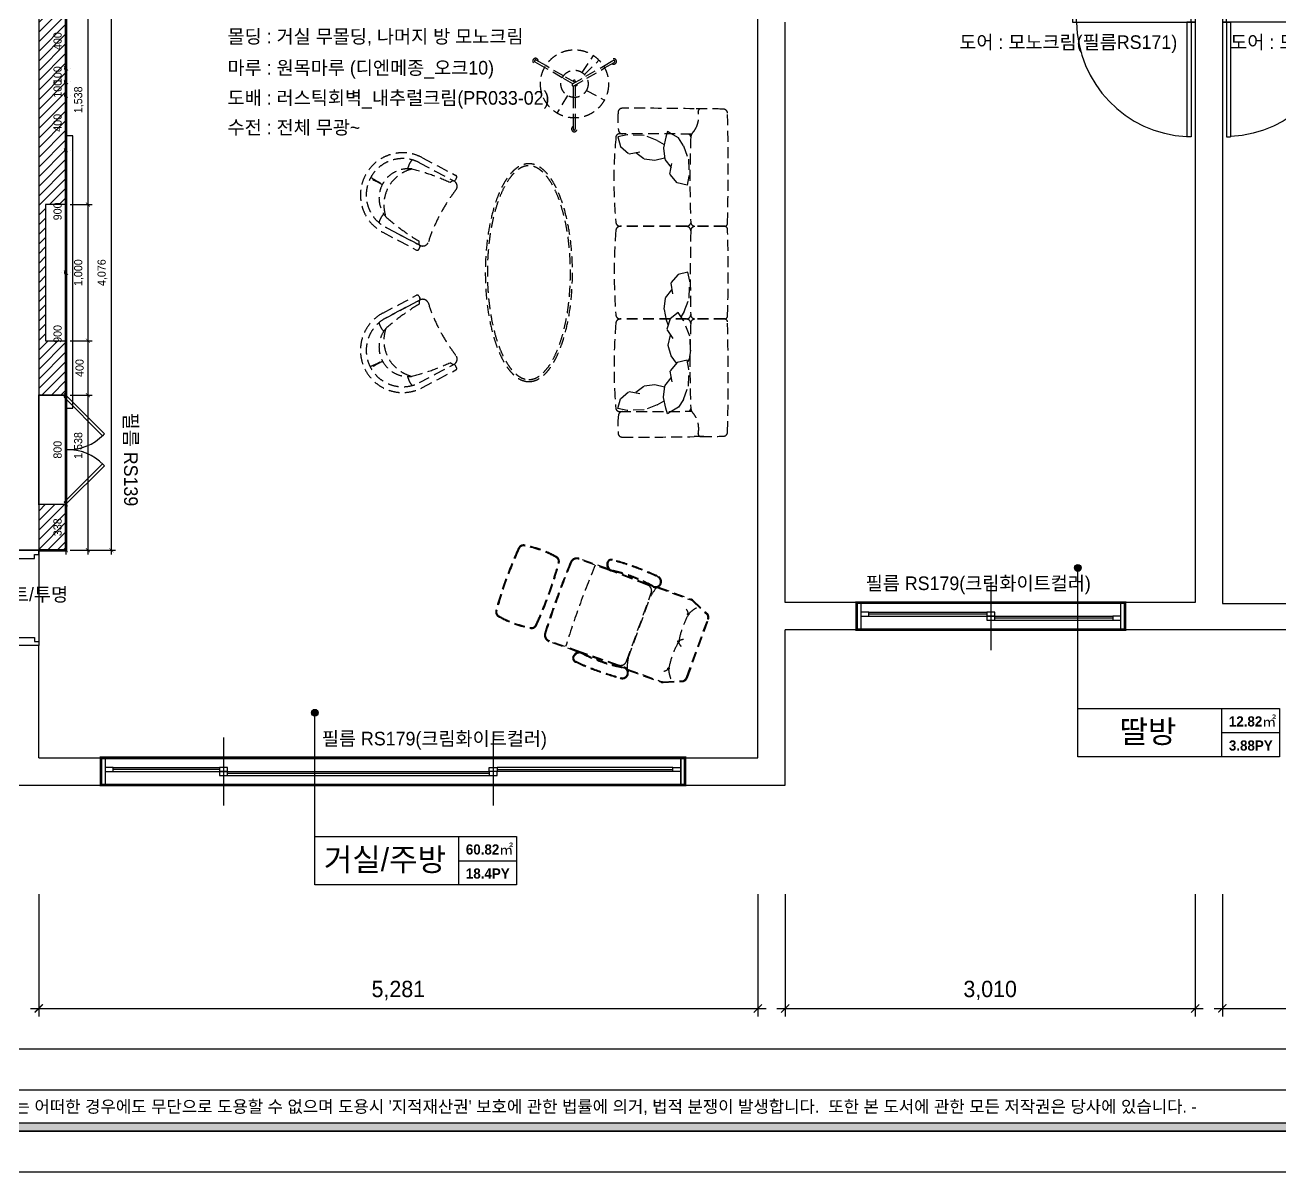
# Model space of a CAD drawing. Header units: millimetres. Extents: x 359270 to 411470, y 57550 to 89768.
# Drawn here: x 367665 to 376879, y 58150 to 66570 of the extents above; entities that cross this region are included whole.
import ezdxf
from ezdxf.enums import TextEntityAlignment as Align

# ---------------------------------------------------------------- set-up
doc = ezdxf.new("R2010")
doc.units = ezdxf.units.MM
doc.header["$LTSCALE"] = 100
doc.header["$PDMODE"] = 3
doc.linetypes.add('DH-HID2', pattern=[1.2, 0.8, -0.4])
doc.layers.get('DEFPOINTS').update_dxf_attribs({"color": 248})
for name, color, linetype in [('0-ELC TEXT', 7, 'Continuous'), ('03-TEXT', 3, 'Continuous'), ('03-WAL NEW', 3, 'Continuous'), ('04_FUR', 6, 'Continuous'), ('07-DIM WAL', 5, 'Continuous'), ('3.기호.계단선', 30, 'Continuous'), ('C-WALL1', 2, 'Continuous'), ('F-WIN', 4, 'Continuous'), ('FORM(YOURNAME)-1', 1, 'Continuous'), ('FORM(YOURNAME)-11', 1, 'Continuous'), ('FU-FURM', 251, 'DH-HID2'), ('도면층4', 4, 'Continuous'), ('도면층5', 5, 'Continuous'), ('설비', 140, 'Continuous')]:
    doc.layers.add(name, color=color, linetype=linetype)
doc.styles.add('HY 울릉도 L', font='')
doc.styles.add('YOURNAME', font='HY울릉도M.TTF')
doc.styles.add('넥슨고딕', font='NEXONLv1GothicBold.ttf')
doc.styles.add('코레일둥고', font='Korail_Round_Gothic_Medium.ttf')
doc.styles.get('HY 울릉도 L').set_extended_font_data('HY울릉도L')
doc.linetypes.add('ZIGZAG', pattern='A,0.0001,-0.2,[131,ltypeshp.shx,S=0.2,R=0,X=-0.2,Y=0],-0.4,[131,ltypeshp.shx,S=0.2,R=180,X=0.2,Y=0],-0.2', length=0.8001)
doc.dimstyles.new('30', dxfattribs={"dimscale": 30, "dimtxt": 2, "dimasz": 1, "dimexe": 1, "dimexo": 1, "dimgap": 1, "dimtad": 1, "dimdec": 0, "dimrnd": 0.05, "dimdsep": 46, "dimlunit": 6, "dimtxsty": 'HY 울릉도 L', "dimblk": 'ARCHTICK', "dimcen": 2.5, "dimdle": 1, "dimclrd": 133, "dimclre": 133, "dimclrt": 30, "dimadec": 0, "dimazin": 0, "dimtfac": 1, "dimtdec": 0, "dimtix": 1, "dimtmove": 2, "dimatfit": 3, "dimldrblk": 'ARCHTICK', "dimfxl": 1, "dimlwd": -1, "dimlwe": -1, "dimarcsym": 0})
doc.dimstyles.new('60', dxfattribs={"dimscale": 60, "dimtxt": 2, "dimasz": 1, "dimexe": 1, "dimexo": 1, "dimgap": 1, "dimtad": 1, "dimdec": 0, "dimrnd": 0.05, "dimdsep": 46, "dimlunit": 6, "dimtxsty": 'HY 울릉도 L', "dimblk": 'ARCHTICK', "dimcen": 2.5, "dimdle": 1, "dimclrd": 133, "dimclre": 133, "dimclrt": 30, "dimadec": 0, "dimazin": 0, "dimtfac": 1, "dimtdec": 0, "dimtix": 1, "dimtmove": 2, "dimatfit": 3, "dimldrblk": 'ARCHTICK', "dimfxl": 1, "dimlwd": -1, "dimlwe": -1, "dimarcsym": 0})

# ---------------------------------------------------------------- blocks, each defined once
blk = doc.blocks.new('FORM-ELEVATION')
at = {"layer": 'FORM(YOURNAME)-11'}
h = blk.add_hatch(color=256, dxfattribs=at)
h.dxf.hatch_style = 1
h.paths.add_polyline_path([(-10309, 35708), (71691, 35708), (71691, 35508), (-10309, 35508)])
h.paths.add_polyline_path([(-10309, -21492), (71691, -21492), (71691, -21692), (-10309, -21692)])
at = {"layer": 'DEFPOINTS', "color": 158}
blk.add_line((62481, -20692), (-10309, -20692), dxfattribs=at)
for points in [[(-10309, -21692), (71691, -21692), (71691, 35708), (-10309, 35708)], [(-8309, 33708), (61071, 33708), (61071, -19692), (-8309, -19692)]]:
    blk.add_lwpolyline(points, close=True, dxfattribs=at)
at = {"layer": 'FORM(YOURNAME)-11', "color": 250}
blk.add_lwpolyline([(-11309, -22692), (72691, -22692), (72691, 36708), (-11309, 36708)], close=True, dxfattribs=at)
at = {"layer": 'FORM(YOURNAME)-11'}
blk.add_lwpolyline([(-10309, -21492), (71691, -21492), (71691, -21692), (-10309, -21692)], close=True, dxfattribs=at)
at = {"layer": 'FORM(YOURNAME)-11', "color": 1, "style": 'YOURNAME'}
blk.add_text("- 본 도서는 어떠한 경우에도 무단으로 도용할 수 없으며 도용시 '지적재산권' 보호에 관한 법률에 의거, 법적 분쟁이 발생합니다.  또한 본 도서에 관한 모든 저작권은 당사에 있습니다. -", height=300, dxfattribs=at).set_placement((28146, -21092), align=Align.MIDDLE_CENTER)
at = {"layer": 'FORM(YOURNAME)-11', "color": 3, "style": 'YOURNAME'}
for tag, height, p in [('1', 450, (71041, -1219)), ('2', 450, (71041, -1863)), ('3', 450, (71041, -3150)), ('4', 450, (71041, -5081)), ('5', 515, (71041, -7398)), ('6', 515, (71041, -9650)), ('7', 515, (71041, -11903)), ('8', 515, (71041, -14155)), ('9', 515, (71041, -16408)), ('10', 515, (66791, -18596)), ('11', 515, (71041, -18660)), ('12', 515, (66791, -20848)), ('13', 515, (71041, -20848))]:
    blk.add_attdef(tag, text='', height=height, dxfattribs=at).set_placement(p, align=Align.MIDDLE_RIGHT)
blk = doc.blocks.new('door')
at = {"layer": '도면층4'}
for p, q in [((30, 1040), (60, 1040)), ((30, 200), (30, 1040)), ((60, 200), (60, 1040)), ((900, 200), (0, 200)), ((30, 200), (60, 200)), ((0, 0), (900, 0))]:
    blk.add_line(p, q, dxfattribs=at)
for points in [[(0, 200), (30, 200), (30, 170), (60, 170), (60, 30), (30, 30), (30, 0), (0, 0), (0, 200)], [(900, 200), (870, 200), (870, 170), (840, 170), (840, 30), (870, 30), (870, 0), (900, 0), (900, 200)]]:
    blk.add_lwpolyline(points, dxfattribs=at)
at = {"layer": '도면층5'}
blk.add_arc((17.6, 188), 852.5, 0.80402, 86.9832, dxfattribs=at)
blk = doc.blocks.new('FLLROP')
at = {"layer": 'C-WALL1'}
for p, q in [((367765, 66790), (367765, 62714)), ((373046, 61190), (373046, 66790)), ((373246, 62330), (373246, 66590)), ((376256, 66590), (376256, 62330)), ((376456, 66590), (376456, 62322)), ((367565, 62714), (367765, 62714)), ((373771, 62330), (373246, 62330)), ((376256, 62330), (375741, 62330)), ((376456, 62322), (379411, 62322)), ((373771, 62130), (373246, 62130)), ((373246, 60990), (373246, 62130)), ((379611, 62130), (375741, 62130)), ((367765, 61190), (367765, 62014)), ((367765, 61190), (368222, 61190)), ((372511, 61190), (373046, 61190)), ((363130, 60990), (368222, 60990)), ((372511, 60990), (373246, 60990))]:
    blk.add_line(p, q, dxfattribs=at)
at = {"layer": 'F-WIN'}
for p, q in [((374756, 62480), (374756, 61980)), ((375741, 62330), (373771, 62330)), ((375741, 62330), (373771, 62330)), ((373771, 62330), (373771, 62130)), ((373801, 62330), (373801, 62130)), ((375711, 62130), (375711, 62330)), ((375741, 62330), (375741, 62130)), ((375741, 62130), (375741, 62330)), ((375741, 62130), (375741, 62330)), ((375741, 62130), (375741, 62330)), ((375741, 62330), (375741, 62130)), ((375741, 62130), (375741, 62330)), ((373861, 62260), (374726, 62260)), ((374726, 62245), (373861, 62245)), ((373861, 62230), (374726, 62230)), ((374786, 62230), (375651, 62230)), ((375651, 62215), (374786, 62215)), ((374786, 62200), (375651, 62200)), ((375741, 62130), (373771, 62130)), ((373771, 62130), (375741, 62130)), ((369122, 61340), (369122, 60840)), ((371102, 61340), (371102, 60840)), ((368222, 61190), (368222, 60990)), ((368222, 61190), (372511, 61190)), ((368222, 61190), (368222, 60990)), ((372511, 61190), (368222, 61190)), ((368222, 61190), (368222, 60990)), ((368252, 61190), (368252, 60990)), ((372481, 60990), (372481, 61190)), ((372481, 61190), (372481, 60990)), ((372511, 60990), (372511, 61190)), ((372511, 61190), (372511, 60990)), ((372511, 60990), (372511, 61190)), ((372511, 61190), (372511, 60990)), ((368312, 61120), (369092, 61120)), ((369092, 61105), (368312, 61105)), ((368312, 61090), (369092, 61090)), ((369152, 61090), (371072, 61090)), ((372421, 61120), (371132, 61120)), ((371132, 61105), (372421, 61105)), ((372421, 61090), (371132, 61090)), ((371072, 61075), (369152, 61075)), ((369152, 61060), (371072, 61060)), ((368222, 60990), (372511, 60990)), ((368222, 60990), (372511, 60990))]:
    blk.add_line(p, q, dxfattribs=at)
for points in [[(373861, 62230), (373861, 62260), (373801, 62260), (373801, 62230)], [(374786, 62230), (374786, 62260), (374726, 62260), (374726, 62230)], [(374786, 62200), (374786, 62230), (374726, 62230), (374726, 62200)], [(375711, 62200), (375711, 62230), (375651, 62230), (375651, 62200)], [(368312, 61090), (368312, 61120), (368252, 61120), (368252, 61090)], [(369152, 61090), (369152, 61120), (369092, 61120), (369092, 61090)], [(369152, 61060), (369152, 61090), (369092, 61090), (369092, 61060)], [(371072, 61090), (371072, 61120), (371132, 61120), (371132, 61090)], [(371132, 61060), (371132, 61090), (371072, 61090), (371072, 61060)], [(372421, 61090), (372421, 61120), (372481, 61120), (372481, 61090)]]:
    blk.add_lwpolyline(points, close=True, dxfattribs=at)
at = {"layer": '도면층4'}
blk.add_line((367765, 62714), (367765, 62014), dxfattribs=at)
for points in [[(367565, 62714), (367565, 62684), (367595, 62684), (367595, 62654), (367735, 62654), (367735, 62684), (367765, 62684), (367765, 62714), (367565, 62714)], [(367565, 62014), (367565, 62044), (367595, 62044), (367595, 62074), (367735, 62074), (367735, 62044), (367765, 62044), (367765, 62014), (367565, 62014)]]:
    blk.add_lwpolyline(points, dxfattribs=at)
at = {"layer": 'C-WALL1', "rotation": 180}
blk.add_blockref('door', (376256, 66790), dxfattribs=at)
at = {"layer": 'C-WALL1', "xscale": -1, "rotation": 180}
blk.add_blockref('door', (376456, 66790), dxfattribs=at)
blk = doc.blocks.new('_ArchTick')
at = {"color": 0, "linetype": 'ByBlock', "const_width": 0.15}
blk.add_lwpolyline([(-0.5, -0.5), (0.5, 0.5)], dxfattribs=at)
blk = doc.blocks.new('*D162')
at = {"layer": '07-DIM WAL', "color": 133}
for p, q in [((367765, 60190), (367765, 59290)), ((373046, 60190), (373046, 59290)), ((367705, 59350), (373106, 59350))]:
    blk.add_line(p, q, dxfattribs=at)
at = {"layer": 'DEFPOINTS', "color": 0}
for p in [(367765, 60250), (373046, 60250), (373046, 59350)]:
    blk.add_point(p, dxfattribs=at)
at = {"layer": '07-DIM WAL', "color": 133, "xscale": 60, "yscale": 60, "zscale": 60, "rotation": 180}
blk.add_blockref('_ArchTick', (367765, 59350), dxfattribs=at)
at = {"layer": '07-DIM WAL', "color": 133, "xscale": 60, "yscale": 60, "zscale": 60}
blk.add_blockref('_ArchTick', (373046, 59350), dxfattribs=at)
at = {"layer": '07-DIM WAL', "color": 30, "insert": (370405.5, 59481.9), "char_height": 120, "attachment_point": 5, "style": 'HY 울릉도 L'}
blk.add_mtext('5,281', dxfattribs=at)
blk = doc.blocks.new('*D163')
at = {"layer": '07-DIM WAL', "color": 133}
for p, q in [((373246, 60190), (373246, 59290)), ((376256, 60190), (376256, 59290)), ((373186, 59350), (376316, 59350))]:
    blk.add_line(p, q, dxfattribs=at)
at = {"layer": 'DEFPOINTS', "color": 0}
for p in [(373246, 60250), (376256, 60250), (376256, 59350)]:
    blk.add_point(p, dxfattribs=at)
at = {"layer": '07-DIM WAL', "color": 133, "xscale": 60, "yscale": 60, "zscale": 60, "rotation": 180}
blk.add_blockref('_ArchTick', (373246, 59350), dxfattribs=at)
at = {"layer": '07-DIM WAL', "color": 133, "xscale": 60, "yscale": 60, "zscale": 60}
blk.add_blockref('_ArchTick', (376256, 59350), dxfattribs=at)
at = {"layer": '07-DIM WAL', "color": 30, "insert": (374751, 59482), "char_height": 120, "attachment_point": 5, "style": 'HY 울릉도 L'}
blk.add_mtext('3,010', dxfattribs=at)
blk = doc.blocks.new('*D164')
at = {"layer": '07-DIM WAL', "color": 133}
for p, q in [((376456, 60190), (376456, 59290)), ((379411, 60190), (379411, 59290)), ((376396, 59350), (379471, 59350))]:
    blk.add_line(p, q, dxfattribs=at)
at = {"layer": 'DEFPOINTS', "color": 0}
for p in [(376456, 60250), (379411, 60250), (379411, 59350)]:
    blk.add_point(p, dxfattribs=at)
at = {"layer": '07-DIM WAL', "color": 133, "xscale": 60, "yscale": 60, "zscale": 60, "rotation": 180}
blk.add_blockref('_ArchTick', (376456, 59350), dxfattribs=at)
at = {"layer": '07-DIM WAL', "color": 133, "xscale": 60, "yscale": 60, "zscale": 60}
blk.add_blockref('_ArchTick', (379411, 59350), dxfattribs=at)
at = {"layer": '07-DIM WAL', "color": 30, "insert": (377933.5, 59482), "char_height": 120, "attachment_point": 5, "style": 'HY 울릉도 L'}
blk.add_mtext('2,955', dxfattribs=at)
blk = doc.blocks.new('F-312')
at = {"layer": 'FU-FURM'}
for p, q in [((-341.7, -25), (-341.7, -245.2)), ((-338.7, -25), (-338.7, -244.8)), ((338.8, -25), (338.8, -245.3)), ((341.8, -25), (341.8, -245.7)), ((1203.9, -178.6), (1203.7, -249.5)), ((-988.7, -364.4), (-1024.7, -425.2)), ((-930.8, -329.5), (-988.7, -364.4)), ((-930.8, -329.5), (-834.2, -292.5)), ((-834.2, -292.5), (-709.5, -288.9)), ((-709.5, -288.9), (-641.8, -302.5)), ((-641.8, -302.5), (-659.8, -374.7)), ((-341.7, -304.5), (-341.7, -795.1)), ((-338.7, -305.2), (-338.7, -795.1)), ((63, -282.4), (-4.8, -296)), ((-4.8, -296), (13.2, -368.2)), ((13.2, -368.2), (76.4, -422.4)), ((187.6, -286.1), (63, -282.4)), ((284.2, -323.1), (187.6, -286.1)), ((284.2, -323.1), (322.9, -346.4)), ((350, -327.6), (293.3, -366.9)), ((293.3, -366.9), (338.5, -426)), ((338.8, -305.2), (338.8, -795.1)), ((341.8, -305.4), (341.8, -795.1)), ((465.9, -281.3), (350, -327.6)), ((569.2, -276.9), (465.9, -281.3)), ((569.2, -276.9), (636.2, -285.9)), ((636.2, -285.9), (655.4, -299.8)), ((709.5, -288.9), (641.8, -302.5)), ((641.8, -302.5), (659.8, -374.7)), ((834.2, -292.5), (709.5, -288.9)), ((930.8, -329.5), (834.2, -292.5)), ((930.8, -329.5), (988.7, -364.4)), ((988.7, -364.4), (1024.7, -425.2)), ((-1024.7, -425.2), (-1036.2, -444.7)), ((-1036.2, -444.7), (-994.5, -458.6)), ((-994.5, -458.6), (-913.7, -475.9)), ((-831.7, -465.9), (-772.7, -419.8)), ((-723, -428.8), (-822.4, -410.8)), ((-659.8, -374.7), (-723, -428.8)), ((76.4, -422.4), (175.8, -404.3)), ((185.1, -459.4), (126.1, -413.3)), ((267.1, -469.4), (185.1, -459.4)), ((347.9, -452.1), (267.1, -469.4)), ((338.5, -426), (418, -450.6)), ((384, -440.1), (347.9, -452.1)), ((418, -450.6), (502, -394.5)), ((532.5, -441.3), (460, -422.6)), ((611.7, -417.9), (532.5, -441.3)), ((665.5, -379.5), (611.7, -417.9)), ((659.8, -374.7), (723, -428.8)), ((723, -428.8), (822.4, -410.8)), ((831.7, -465.9), (772.7, -419.8)), ((994.5, -458.6), (913.7, -475.9)), ((1036.2, -444.7), (994.5, -458.6)), ((1024.7, -425.2), (1036.2, -444.7)), ((-971, -520.7), (-1008, -617.3)), ((-971, -520.7), (-940.6, -470.1)), ((-913.7, -475.9), (-831.7, -465.9)), ((-839.9, -466.9), (-824.7, -537.8)), ((-824.7, -537.8), (-834.7, -619.8)), ((839.9, -466.9), (824.7, -537.8)), ((824.7, -537.8), (834.7, -619.8)), ((913.7, -475.9), (831.7, -465.9)), ((971, -520.7), (940.6, -470.1)), ((971, -520.7), (1008, -617.3)), ((-1008, -617.3), (-1011.7, -742)), ((-871.7, -728.5), (-889.8, -629.1)), ((-834.7, -619.8), (-880.8, -678.8)), ((834.7, -619.8), (880.8, -678.8)), ((871.7, -728.5), (889.8, -629.1)), ((1008, -617.3), (1011.7, -742)), ((-925.9, -791.7), (-871.7, -728.5)), ((925.9, -791.7), (871.7, -728.5)), ((-1011.7, -742), (-998.1, -809.7)), ((-998.1, -809.7), (-925.9, -791.7)), ((998.1, -809.7), (925.9, -791.7)), ((1011.7, -742), (998.1, -809.7)), ((-1516.6, -915.3), (-1557.4, -844.6)), ((-1502.7, -907.4), (-1543.6, -836.6)), ((-1441.5, -1045.3), (-1516.6, -915.3)), ((-1427.6, -1037.6), (-1502.7, -907.4)), ((-1338, -1041.2), (-1267.3, -908.9)), ((-1468.6, -1071.9), (-1593.2, -988.4)), ((-1455.1, -1056.2), (-1560.1, -949)), ((-1385.3, -1142.8), (-1441.5, -1045.3)), ((-1371.5, -1134.8), (-1427.6, -1037.6)), ((-1395.6, -1125), (-1444.6, -1210)), ((-1386.3, -1141), (-1430.9, -1218.2)), ((-1406.6, -1138.6), (-1403.4, -1138.6)), ((-1405.1, -1122.6), (-1397, -1122.6)), ((-1374.2, -1119.9), (-1377.1, -1125)), ((-1375.7, -1122.6), (-1286.5, -1122.6)), ((-1370.4, -1138.6), (-1286.8, -1138.6)), ((-1300.2, -1179.5), (-1171.9, -1257.3)), ((-1286.8, -1138.6), (-1136.5, -1138.6)), ((-1286.5, -1122.6), (-1136.4, -1122.6)), ((-1136.5, -1138.6), (-1054.8, -1138.6)), ((-1136.4, -1122.6), (-1054.8, -1122.6)), ((-1444.6, -1210), (-1519.8, -1340.1)), ((-1430.9, -1218.2), (-1506, -1348.2)), ((-1519.8, -1340.1), (-1560.6, -1410.9)), ((-1506, -1348.2), (-1546.8, -1418.9)), ((-783.6, -2131.4), (-713.9, -1999.5)), ((-746, -2151.3), (-676.3, -2019.4)), ((-697.5, -1994.5), (-681.4, -2003)), ((-676.3, -2019.4), (-661.1, -2042.6)), ((676.3, -2019.4), (661.1, -2042.6)), ((746, -2151.3), (676.3, -2019.4)), ((697.5, -1994.5), (681.4, -2003)), ((783.6, -2131.4), (713.9, -1999.5)), ((-844.1, -2245.8), (-783.6, -2131.4)), ((-806.5, -2265.6), (-746, -2151.3)), ((806.5, -2265.6), (746, -2151.3)), ((844.1, -2245.8), (783.6, -2131.4)), ((-200.8, -2263.8), (-273.4, -2401.1)), ((-273.4, -2401.1), (-203.7, -2269.2)), ((-235.8, -2421), (-166.1, -2289.1)), ((-203.7, -2269.2), (-231.4, -2269.7)), ((-171.2, -2272.7), (-187.3, -2264.1)), ((235.8, -2421), (166.1, -2289.1)), ((171.2, -2272.7), (187.3, -2264.1)), ((200.8, -2263.8), (273.4, -2401.1)), ((203.7, -2269.2), (231.4, -2269.7)), ((273.4, -2401.1), (203.7, -2269.2)), ((-333.8, -2515.5), (-273.4, -2401.1)), ((-273.4, -2401.1), (-333.8, -2515.5)), ((-296.2, -2535.3), (-235.8, -2421)), ((296.2, -2535.3), (235.8, -2421)), ((333.8, -2515.5), (273.4, -2401.1)), ((273.4, -2401.1), (333.8, -2515.5))]:
    blk.add_line(p, q, dxfattribs=at)
for radius in [250, 100]:
    blk.add_circle((-1386.3, -1128.7), radius, dxfattribs=at)
for centre, radius, start, end in [((-770.8, -16735.4), 16735.4, 88.59939, 91.36845), ((0, -10162.7), 10162.7, 88.20263, 91.79737), ((771.1, -16755.8), 16755.8, 88.63237, 91.39975), ((2193.8, -188.8), 3397.5, 177.40062, 181.02282), ((-1170.2, -34.8), 30, 91.38474, 180), ((-361.7, -25), 20, 0, 90), ((-318.7, -25), 20, 90, 180), ((318.8, -25), 20, 0, 90), ((361.8, -25), 20, 90, 180), ((1170.3, -34.8), 30, 0, 88.61526), ((-2435.7, -198.6), 3639.7, 359.97379, 2.58012), ((21220.1, -660.7), 22427, 178.94948, 180.29926), ((-1183.4, -200.3), 20, 180.02116, 275.07823), ((-1145.7, -398.3), 181.7, 57.58776, 101.41564), ((-1076.8, -297.7), 60, 43.42327, 61.65673), ((-989.6, -215.2), 60, 223.42327, 267.73318), ((20793.9, -674.3), 21813.9, 178.93528, 180.32022), ((-996.7, -295), 20, 90, 180), ((-680.4, 7859.6), 8140.7, 267.79455, 272.18103), ((-371.7, -245.2), 30, 272.18103, 0), ((-371.7, -304.5), 30, 0, 78.94607), ((-308.7, -244.8), 30, 180, 268.71191), ((-308.7, -305.2), 30, 88.98782, 180), ((10.3, 13945.4), 14223.9, 268.71191, 271.20474), ((308.8, -305.2), 30, 0, 91.01218), ((308.8, -245.3), 30, 271.20474, 0), ((371.8, -245.7), 30, 180, 267.92689), ((371.8, -305.4), 30, 87.75208, 180), ((675, 8132.8), 8413.9, 267.92689, 272.16235), ((990.1, -215.2), 60, 272.26682, 316.57673), ((997.3, -295), 20, 0, 90), ((-20793.4, -674.3), 21813.9, 359.67978, 1.06472), ((1077.3, -297.7), 60, 118.34327, 136.57673), ((1146.2, -398.3), 181.7, 78.58436, 122.41224), ((1183.9, -200.3), 20, 264.92177, 359.97884), ((-21219.6, -660.7), 22427, 359.70074, 1.05052), ((-1550.6, -840.5), 20, 323.54192, 276.45396), ((-1176.7, -778.4), 30, 178.93272, 265.34866), ((-1121.9, -197.1), 613.8, 264.64822, 277.04177), ((-1049.8, -776.5), 30, 276.11973, 1.06246), ((-989.7, -796.1), 30, 180.29758, 265.15525), ((-679.2, 2392.5), 3232.3, 264.42327, 275.51124), ((-371.7, -795.1), 30, 275.78885, 0), ((-308.7, -795.1), 30, 180, 265.61685), ((0, 3106.2), 3943.5, 265.47608, 274.52392), ((308.8, -795.1), 30, 274.38315, 0), ((371.8, -795.1), 30, 180, 264.96507), ((686.9, 2965.2), 3803.4, 265.20701, 274.61196), ((990.2, -796.1), 30, 274.84475, 359.70242), ((1050.3, -776.5), 30, 178.93754, 263.88027), ((1122.4, -197.1), 613.8, 262.95823, 275.35178), ((1177.2, -778.4), 30, 274.65134, 1.06728), ((-1550.5, -840.6), 7.99, 30, 210), ((-1405, -1130.6), 8.07, 90.47147, 258.56843), ((-1381.1, -1115.9), 7.99, 330, 128.01788), ((-1378.4, -1138.8), 7.99, 210, 30), ((-1054.6, -1130.6), 20, 203.54192, 156.45396), ((-1054.8, -1130.6), 7.99, 270, 90), ((-1553.8, -1415.1), 20, 83.54192, 36.45396), ((-1553.7, -1414.9), 7.99, 150, 330), ((-703.2, -2005.2), 12.2, 62.1409, 152.1409), ((-687.1, -2013.7), 12.2, 332.1409, 62.1409), ((-634.1, -2034.8), 44.5, 62.1409, 152.1409), ((158.5, -1011.9), 1250.1, 231.87696, 252.40484), ((-158.5, -1011.9), 1250.1, 287.59516, 308.12304), ((634.1, -2034.8), 44.5, 27.8591, 117.8591), ((687.1, -2013.7), 12.2, 117.8591, 207.8591), ((703.2, -2005.2), 12.2, 27.8591, 117.8591), ((857.6, -2743.9), 1672.8, 155.2121, 165.36025), ((-857.6, -2743.9), 1672.8, 14.63975, 24.7879), ((-240.2, -2242.9), 44.5, 332.1409, 62.1409), ((240.2, -2242.9), 44.5, 117.8591, 207.8591), ((-570.2, -2390.6), 309.8, 152.1409, 332.1409), ((-570.2, -2390.6), 267.3, 152.1409, 332.1409), ((-1666.3, -1409.9), 1672.8, 318.71871, 329.0697), ((-192.9, -2274.9), 12.2, 62.1409, 152.1409), ((-176.8, -2283.4), 12.2, 332.1409, 62.1409), ((176.8, -2283.4), 12.2, 117.8591, 207.8591), ((192.9, -2274.9), 12.2, 27.8591, 117.8591), ((1666.3, -1409.9), 1672.8, 210.9303, 221.28129), ((570.2, -2390.6), 309.8, 207.8591, 27.8591), ((570.2, -2390.6), 267.3, 207.8591, 27.8591), ((-734.3, -2214.9), 141.6, 228.46031, 258.43055), ((-547.9, -2349.4), 214.8, 172.43828, 310.19599), ((-498.2, -2258.5), 270, 193.40031, 289.23396), ((547.9, -2349.4), 214.8, 229.80401, 7.56172), ((498.2, -2258.5), 270, 250.76604, 346.59969), ((734.3, -2214.9), 141.6, 281.56945, 311.53969), ((-1065, -2360.3), 449.6, 324.1217, 336.7973), ((-266.5, -2782.4), 449.6, 147.48629, 160.16011), ((-332.6, -2427.3), 141.6, 226.16391, 255.8215), ((332.6, -2427.3), 141.6, 284.1785, 313.83609), ((266.5, -2782.4), 449.6, 19.83989, 32.51371), ((1065, -2360.3), 449.6, 203.2027, 215.8783)]:
    blk.add_arc(centre, radius, start, end, dxfattribs=at)
at = {"layer": 'FU-FURM', "extrusion": (0, 0, -1)}
blk.add_ellipse((0, -1463.6), major_axis=(800, 0), ratio=0.4, dxfattribs=at)
at = {"layer": 'FU-FURM'}
blk.add_open_spline([(785, -1463.6), (785, -1472.7), (783.9, -1481.7), (779.5, -1499.9), (776.3, -1509), (767.4, -1527.3), (761.8, -1536.5), (748.2, -1554.7), (740.3, -1563.8), (722.1, -1581.9), (711.8, -1590.8), (689.1, -1608.2), (676.6, -1616.8), (649.5, -1633.5), (634.9, -1641.6), (603.7, -1657.3), (587.1, -1664.8), (552.2, -1679.3), (533.8, -1686.2), (487.3, -1702.1), (458.4, -1710.7), (397.8, -1726.2), (366.1, -1733.2), (300.7, -1745.3), (266.9, -1750.5), (197.8, -1759), (162.5, -1762.2), (91.2, -1766.9), (55.1, -1768.2), (-17.1, -1768.9), (-53.3, -1768.2), (-125.2, -1765), (-160.8, -1762.4), (-230.8, -1755.3), (-265.2, -1750.7), (-332.1, -1739.9), (-364.5, -1733.5), (-427, -1719.1), (-457, -1711.1), (-513.8, -1693.5), (-540.6, -1683.9), (-590.7, -1663.5), (-614, -1652.6), (-656.3, -1629.8), (-675.5, -1617.8), (-705.3, -1596.1), (-716.9, -1586.5), (-737.5, -1566.9), (-746.4, -1557), (-761.4, -1537.2), (-767.5, -1527.2), (-776.1, -1509.2), (-779, -1501.2), (-783.2, -1485.3), (-784.4, -1477.4), (-785.3, -1461.5), (-784.8, -1453.6), (-782.3, -1437.7), (-780.2, -1429.8), (-774.3, -1413.8), (-770.4, -1405.8), (-761, -1389.7), (-755.3, -1381.7), (-742.3, -1365.7), (-734.9, -1357.8), (-718.2, -1342.1), (-709.1, -1334.3), (-689, -1319), (-678.1, -1311.5), (-649.4, -1293.5), (-630.8, -1283.3), (-590.4, -1263.7), (-568.7, -1254.4), (-522.4, -1236.8), (-497.9, -1228.6), (-446.5, -1213.3), (-419.6, -1206.3), (-363.8, -1193.7), (-334.9, -1188), (-275.6, -1178.1), (-245.2, -1173.9), (-183.3, -1166.9), (-151.8, -1164.2), (-88.2, -1160.3), (-56.1, -1159.2), (8.2, -1158.4), (40.4, -1158.8), (104.5, -1161.1), (136.3, -1163.1), (199.2, -1168.5), (230.2, -1172), (290.9, -1180.4), (320.6, -1185.4), (378.2, -1196.7), (406.1, -1203), (459.8, -1217), (485.6, -1224.7), (534.5, -1241.1), (557.7, -1249.9), (601, -1268.6), (621.3, -1278.4), (658.4, -1298.8), (675.4, -1309.5), (705.8, -1331.3), (719.2, -1342.6), (739.8, -1362.9), (747.7, -1371.9), (761.3, -1390), (766.9, -1399.1), (775.8, -1417.3), (779.2, -1426.3), (783.7, -1444.3), (784.9, -1453.3), (785, -1462.7), (785, -1463.2), (785, -1463.6)], degree=3, knots=[0, 0, 0, 0, 0.096006, 0.096006, 0.192013, 0.192013, 0.288019, 0.288019, 0.384026, 0.384026, 0.480032, 0.480032, 0.576039, 0.576039, 0.672045, 0.672045, 0.768052, 0.768052, 0.864058, 0.864058, 1.000623, 1.000623, 1.137188, 1.137188, 1.273752, 1.273752, 1.410317, 1.410317, 1.546881, 1.546881, 1.683446, 1.683446, 1.820011, 1.820011, 1.956575, 1.956575, 2.09314, 2.09314, 2.229705, 2.229705, 2.366269, 2.366269, 2.502834, 2.502834, 2.639398, 2.639398, 2.743847, 2.743847, 2.848296, 2.848296, 2.952744, 2.952744, 3.036859, 3.036859, 3.120973, 3.120973, 3.205087, 3.205087, 3.289202, 3.289202, 3.373316, 3.373316, 3.45743, 3.45743, 3.541545, 3.541545, 3.625659, 3.625659, 3.709774, 3.709774, 3.831324, 3.831324, 3.952874, 3.952874, 4.074424, 4.074424, 4.195974, 4.195974, 4.317525, 4.317525, 4.439075, 4.439075, 4.560625, 4.560625, 4.682175, 4.682175, 4.803725, 4.803725, 4.925276, 4.925276, 5.046826, 5.046826, 5.168376, 5.168376, 5.289926, 5.289926, 5.411476, 5.411476, 5.533027, 5.533027, 5.654577, 5.654577, 5.776127, 5.776127, 5.897677, 5.897677, 5.992828, 5.992828, 6.087979, 6.087979, 6.18313, 6.18313, 6.278281, 6.278281, 6.283185, 6.283185, 6.283185, 6.283185], dxfattribs=at)
blk = doc.blocks.new('F-120')
at = {"layer": 'FU-FURM'}
for p, q in [((674.8, 324.3), (448.2, 324.3)), ((690.5, 318.3), (448.2, 318.3)), ((988, 312.1), (690.5, 318.3)), ((988.1, 318.1), (739.8, 323.2)), ((1057.7, 318.3), (1322.7, 318.3)), ((1067.9, 324.3), (1323.5, 324.3)), ((1068, 338.6), (1069.7, 342.3)), ((1338.3, 315.1), (1471.8, 258.6)), ((1339.1, 321.1), (1475.3, 263.5)), ((1033, -267.1), (1033, 267.1)), ((1036.4, -240.7), (1036.4, 240.7)), ((1488, -227), (1488, 227)), ((1494, -227), (1494, 227)), ((1338.3, -315.1), (1471.8, -258.6)), ((1339.1, -321.1), (1475.3, -263.5)), ((402.2, -295.2), (402.2, -296.4)), ((690.5, -318.3), (448.2, -318.3)), ((674.8, -324.3), (448.2, -324.3)), ((988, -312.1), (690.5, -318.3)), ((988.1, -318.1), (739.8, -323.2)), ((1057.7, -318.3), (1322.7, -318.3)), ((1065.3, -324.3), (1323.5, -324.3)), ((1068, -338.6), (1069.7, -342.3)), ((1073.4, -336.1), (1073.2, -335.6))]:
    blk.add_line(p, q, dxfattribs=at)
for centre in [(1341.4, 212.8), (1341.4, 0), (1341.4, -211.6)]:
    blk.add_circle(centre, 5, dxfattribs=at)
for centre, radius, start, end in [((682.2, 370), 30, 90, 180), ((460, 323.4), 198.2, 8.44893, 14.13607), ((460, 323.4), 204.2, 9.83241, 14.13607), ((682.2, 370), 24, 90, 180), ((857.4, -1603.5), 2011.1, 85.00216, 94.99784), ((857.4, -1603.5), 2005.1, 85.00216, 94.99784), ((1032.6, 355), 45, 335.14687, 90), ((1032.6, 355), 39, 335.14687, 90), ((44, 240), 40, 90, 180), ((163.1, -424.1), 714.1, 80.40007, 99.59993), ((163.1, -424.3), 708.3, 80.38818, 99.61182), ((282.2, 240), 40, 0, 90), ((448.2, 274.3), 50, 90, 177.57593), ((7068.9, 0.1), 6670.4, 177.62279, 182.3735), ((448.2, 274.3), 44, 90, 177.57593), ((7238.9, 0.1), 6670.4, 177.26633, 182.73581), ((695.6, 358.4), 40, 188.44893, 277.58252), ((700.6, 365.1), 40, 189.83241, 277.29123), ((846.4, -774.1), 1102.5, 80.39996, 97.58252), ((846.4, -774.1), 1108.5, 80.62871, 97.29123), ((988, 267.1), 45, 0, 90), ((1033.4, 359.1), 40, 260.62871, 335.14687), ((1036.9, 352.4), 40, 260.39996, 335.14687), ((1503.2, 164), 473.1, 161.13454, 170.6787), ((1322.7, 278.3), 40, 67.06555, 90), ((1323.5, 284.3), 40, 67.06555, 90), ((2879, 0), 2885, 175.22811, 184.77189), ((2879, 0), 2879, 175.22811, 184.77189), ((44, 240), 34, 90, 180), ((282.2, 240), 34, 0, 90), ((-2552.8, 0), 2879, 355.22811, 4.77189), ((-2552.8, 0), 2885, 355.22811, 4.77189), ((6926.8, 0), 6534.4, 177.57593, 182.42407), ((1286.6, 191.1), 58.9, 26.4695, 61.78965), ((1942.6, 109.8), 607.9, 170.7046, 189.99337), ((1552.4, 123.6), 228.5, 138.22337, 156.10643), ((1449, 227), 39, 0, 54.20295), ((1449, 227), 45, 0, 54.20295), ((1392.4, -29.5), 58.9, 109.74442, 145.06457), ((1942.6, -109.8), 607.9, 170.00663, 189.17338), ((1392.4, 29.5), 58.9, 214.93543, 250.25558), ((44, -240), 40, 180, 270), ((44, -240), 34, 180, 270), ((163.1, 424.3), 708.3, 260.38818, 279.61182), ((282.2, -240), 40, 270, 0), ((282.2, -240), 34, 270, 0), ((448.2, -274.3), 50, 182.42407, 270), ((448.2, -274.3), 44, 182.42407, 270), ((988, -267.1), 45, 270, 0), ((1503.2, -164), 473.1, 189.3213, 198.86546), ((1286.6, -189.9), 58.9, 298.21035, 333.5305), ((1552.4, -123.6), 228.5, 203.89357, 221.77663), ((1449, -227), 39, 305.79705, 0), ((1449, -227), 45, 305.79705, 0), ((163.1, 424.1), 714.1, 260.40007, 279.59993), ((460, -323.4), 198.2, 345.86393, 351.55107), ((695.6, -358.4), 40, 82.41748, 171.55107), ((460, -323.4), 204.2, 345.86393, 350.16759), ((700.6, -365.1), 40, 82.70877, 170.16759), ((846.4, 774.1), 1102.5, 262.41748, 279.60004), ((846.4, 774.1), 1108.5, 262.70877, 279.37129), ((1033.4, -359.1), 40, 24.85313, 99.37129), ((1036.9, -352.4), 40, 24.85313, 99.60004), ((1032.6, -355), 45, 270, 24.85313), ((1032.6, -355), 39, 270, 24.85313), ((1322.7, -278.3), 40, 270, 292.93445), ((1323.5, -284.3), 40, 270, 292.93445), ((682.2, -370), 30, 180, 270), ((682.2, -370), 24, 180, 270), ((857.4, 1603.5), 2011.1, 265.00216, 274.99784), ((857.4, 1603.5), 2005.1, 265.00216, 274.99784)]:
    blk.add_arc(centre, radius, start, end, dxfattribs=at)
blk = doc.blocks.new('*D195')
at = {"layer": '07-DIM WAL', "color": 133}
for p, q in [((368126.4, 66820), (368126.4, 65222)), ((367995, 66790), (368156.4, 66790)), ((367995, 65252), (368156.4, 65252))]:
    blk.add_line(p, q, dxfattribs=at)
at = {"layer": 'DEFPOINTS', "color": 0}
for p in [(367965, 66790), (367965, 65252), (368126.4, 65252)]:
    blk.add_point(p, dxfattribs=at)
at = {"layer": '07-DIM WAL', "color": 133, "xscale": 30, "yscale": 30, "zscale": 30}
for p, rotation in [((368126.4, 66790), 90), ((368126.4, 65252), 270)]:
    blk.add_blockref('_ArchTick', p, dxfattribs=dict(at, rotation=rotation))
at = {"layer": '07-DIM WAL', "color": 30, "insert": (368060.4, 66021), "char_height": 60, "attachment_point": 5, "rotation": 90, "style": 'HY 울릉도 L'}
blk.add_mtext('1,538', dxfattribs=at)
blk = doc.blocks.new('*D196')
at = {"layer": '07-DIM WAL', "color": 133}
for p, q in [((367995, 65252), (368156.4, 65252)), ((368126.4, 65282), (368126.4, 64222)), ((367995, 64252), (368156.4, 64252))]:
    blk.add_line(p, q, dxfattribs=at)
at = {"layer": 'DEFPOINTS', "color": 0}
for p in [(367965, 65252), (367965, 64252), (368126.4, 64252)]:
    blk.add_point(p, dxfattribs=at)
at = {"layer": '07-DIM WAL', "color": 133, "xscale": 30, "yscale": 30, "zscale": 30}
for p, rotation in [((368126.4, 65252), 90), ((368126.4, 64252), 270)]:
    blk.add_blockref('_ArchTick', p, dxfattribs=dict(at, rotation=rotation))
at = {"layer": '07-DIM WAL', "color": 30, "insert": (368060.5, 64752), "char_height": 60, "attachment_point": 5, "rotation": 90, "style": 'HY 울릉도 L'}
blk.add_mtext('1,000', dxfattribs=at)
blk = doc.blocks.new('*D197')
at = {"layer": '07-DIM WAL', "color": 133}
for p, q in [((367995, 64252), (368156.4, 64252)), ((368126.4, 64282), (368126.4, 62684)), ((367995, 62714), (368156.4, 62714))]:
    blk.add_line(p, q, dxfattribs=at)
at = {"layer": 'DEFPOINTS', "color": 0}
for p in [(367965, 64252), (367965, 62714), (368126.4, 62714)]:
    blk.add_point(p, dxfattribs=at)
at = {"layer": '07-DIM WAL', "color": 133, "xscale": 30, "yscale": 30, "zscale": 30}
for p, rotation in [((368126.4, 64252), 90), ((368126.4, 62714), 270)]:
    blk.add_blockref('_ArchTick', p, dxfattribs=dict(at, rotation=rotation))
at = {"layer": '07-DIM WAL', "color": 30, "insert": (368060.4, 63483), "char_height": 60, "attachment_point": 5, "rotation": 90, "style": 'HY 울릉도 L'}
blk.add_mtext('1,538', dxfattribs=at)
blk = doc.blocks.new('*D171')
at = {"layer": '07-DIM WAL', "color": 133}
for p, q in [((368298.4, 62684), (368298.4, 66820)), ((367995, 66790), (368328.4, 66790)), ((367995, 62714), (368328.4, 62714))]:
    blk.add_line(p, q, dxfattribs=at)
at = {"layer": 'DEFPOINTS', "color": 0}
for p in [(367965, 66790), (368298.4, 66790), (367965, 62714)]:
    blk.add_point(p, dxfattribs=at)
at = {"layer": '07-DIM WAL', "color": 133, "xscale": 30, "yscale": 30, "zscale": 30}
for p, rotation in [((368298.4, 66790), 90), ((368298.4, 62714), 270)]:
    blk.add_blockref('_ArchTick', p, dxfattribs=dict(at, rotation=rotation))
at = {"layer": '07-DIM WAL', "color": 30, "insert": (368232.4, 64752), "char_height": 60, "attachment_point": 5, "rotation": 90, "style": 'HY 울릉도 L'}
blk.add_mtext('4,076', dxfattribs=at)
blk = doc.blocks.new('*D219')
at = {"layer": '07-DIM WAL', "color": 133}
for p, q in [((367965, 64722), (367965, 65682)), ((367995, 65652), (367995, 65652)), ((367995, 64752), (367995, 64752))]:
    blk.add_line(p, q, dxfattribs=at)
at = {"layer": 'DEFPOINTS', "color": 0}
for p in [(367965, 65652), (367965, 65652), (367965, 64752)]:
    blk.add_point(p, dxfattribs=at)
at = {"layer": '07-DIM WAL', "color": 133, "xscale": 30, "yscale": 30, "zscale": 30}
for p, rotation in [((367965, 65652), 90), ((367965, 64752), 270)]:
    blk.add_blockref('_ArchTick', p, dxfattribs=dict(at, rotation=rotation))
at = {"layer": '07-DIM WAL', "color": 30, "insert": (367903.697422, 65202), "char_height": 60, "attachment_point": 5, "rotation": 90, "style": 'HY 울릉도 L'}
blk.add_mtext('900', dxfattribs=at)
blk = doc.blocks.new('*D220')
at = {"layer": '07-DIM WAL', "color": 133}
for p, q in [((367965, 65622), (367965, 66082)), ((367995, 66052), (367995, 66052)), ((367935, 65652), (367935, 65652))]:
    blk.add_line(p, q, dxfattribs=at)
at = {"layer": 'DEFPOINTS', "color": 0}
for p in [(367965, 66052), (367965, 66052), (367965, 65652)]:
    blk.add_point(p, dxfattribs=at)
at = {"layer": '07-DIM WAL', "color": 133, "xscale": 30, "yscale": 30, "zscale": 30}
for p, rotation in [((367965, 66052), 90), ((367965, 65652), 270)]:
    blk.add_blockref('_ArchTick', p, dxfattribs=dict(at, rotation=rotation))
at = {"layer": '07-DIM WAL', "color": 30, "insert": (367903.7, 65852), "char_height": 60, "attachment_point": 5, "rotation": 90, "style": 'HY 울릉도 L'}
blk.add_mtext('400', dxfattribs=at)
blk = doc.blocks.new('*D221')
at = {"layer": '07-DIM WAL', "color": 133}
for p, q in [((367965, 66152), (367965, 66182)), ((367965, 66052), (367965, 66152)), ((367995, 66152), (367995, 66152)), ((367965, 66052), (367965, 66022)), ((367995, 66052), (367995, 66052))]:
    blk.add_line(p, q, dxfattribs=at)
at = {"layer": 'DEFPOINTS', "color": 0}
for p in [(367965, 66152), (367965, 66152), (367965, 66052)]:
    blk.add_point(p, dxfattribs=at)
at = {"layer": '07-DIM WAL', "color": 133, "xscale": 30, "yscale": 30, "zscale": 30}
for p, rotation in [((367965, 66152), 270), ((367965, 66052), 90)]:
    blk.add_blockref('_ArchTick', p, dxfattribs=dict(at, rotation=rotation))
at = {"layer": '07-DIM WAL', "color": 30, "insert": (367903.7, 66102), "char_height": 60, "attachment_point": 5, "rotation": 90, "style": 'HY 울릉도 L'}
blk.add_mtext('100', dxfattribs=at)
blk = doc.blocks.new('*D222')
at = {"layer": '07-DIM WAL', "color": 133}
for p, q in [((367965, 66252), (367965, 66282)), ((367965, 66152), (367965, 66252)), ((367995, 66252), (367995, 66252)), ((367965, 66152), (367965, 66122)), ((367995, 66152), (367995, 66152))]:
    blk.add_line(p, q, dxfattribs=at)
at = {"layer": 'DEFPOINTS', "color": 0}
for p in [(367965, 66252), (367965, 66252), (367965, 66152)]:
    blk.add_point(p, dxfattribs=at)
at = {"layer": '07-DIM WAL', "color": 133, "xscale": 30, "yscale": 30, "zscale": 30}
for p, rotation in [((367965, 66252), 270), ((367965, 66152), 90)]:
    blk.add_blockref('_ArchTick', p, dxfattribs=dict(at, rotation=rotation))
at = {"layer": '07-DIM WAL', "color": 30, "insert": (367903.7, 66202), "char_height": 60, "attachment_point": 5, "rotation": 90, "style": 'HY 울릉도 L'}
blk.add_mtext('100', dxfattribs=at)
blk = doc.blocks.new('*D223')
at = {"layer": '07-DIM WAL', "color": 133}
for p, q in [((367965, 66222), (367965, 66682)), ((367995, 66652), (367995, 66652)), ((367995, 66252), (367995, 66252))]:
    blk.add_line(p, q, dxfattribs=at)
at = {"layer": 'DEFPOINTS', "color": 0}
for p in [(367965, 66652), (367965, 66652), (367965, 66252)]:
    blk.add_point(p, dxfattribs=at)
at = {"layer": '07-DIM WAL', "color": 133, "xscale": 30, "yscale": 30, "zscale": 30}
for p, rotation in [((367965, 66652), 90), ((367965, 66252), 270)]:
    blk.add_blockref('_ArchTick', p, dxfattribs=dict(at, rotation=rotation))
at = {"layer": '07-DIM WAL', "color": 30, "insert": (367903.7, 66452), "char_height": 60, "attachment_point": 5, "rotation": 90, "style": 'HY 울릉도 L'}
blk.add_mtext('400', dxfattribs=at)
blk = doc.blocks.new('*D225')
at = {"layer": '07-DIM WAL', "color": 133}
for p, q in [((367965, 64782), (367965, 63822)), ((367935, 64752), (367935, 64752)), ((367995, 63852), (367995, 63852))]:
    blk.add_line(p, q, dxfattribs=at)
at = {"layer": 'DEFPOINTS', "color": 0}
for p in [(367965, 64752), (367965, 63852), (367965, 63852)]:
    blk.add_point(p, dxfattribs=at)
at = {"layer": '07-DIM WAL', "color": 133, "xscale": 30, "yscale": 30, "zscale": 30}
for p, rotation in [((367965, 64752), 90), ((367965, 63852), 270)]:
    blk.add_blockref('_ArchTick', p, dxfattribs=dict(at, rotation=rotation))
at = {"layer": '07-DIM WAL', "color": 30, "insert": (367903.697422, 64302), "char_height": 60, "attachment_point": 5, "rotation": 90, "style": 'HY 울릉도 L'}
blk.add_mtext('900', dxfattribs=at)
blk = doc.blocks.new('*D226')
at = {"layer": '07-DIM WAL', "color": 133}
blk.add_line((367965, 63882), (367965, 63022), dxfattribs=at)
at = {"layer": 'DEFPOINTS', "color": 0}
for p in [(367965, 63852), (367965, 63052), (367965, 63052)]:
    blk.add_point(p, dxfattribs=at)
at = {"layer": '07-DIM WAL', "color": 133, "xscale": 30, "yscale": 30, "zscale": 30}
for p, rotation in [((367965, 63852), 90), ((367965, 63052), 270)]:
    blk.add_blockref('_ArchTick', p, dxfattribs=dict(at, rotation=rotation))
at = {"layer": '07-DIM WAL', "color": 30, "insert": (367903.697422, 63452), "char_height": 60, "attachment_point": 5, "rotation": 90, "style": 'HY 울릉도 L'}
blk.add_mtext('800', dxfattribs=at)
blk = doc.blocks.new('*D227')
at = {"layer": '07-DIM WAL', "color": 133}
for p, q in [((367935, 63052), (367935, 63052)), ((367965, 63082), (367965, 62684)), ((367935, 62714), (367935, 62714))]:
    blk.add_line(p, q, dxfattribs=at)
at = {"layer": 'DEFPOINTS', "color": 0}
for p in [(367965, 63052), (367965, 62714), (367965, 62714)]:
    blk.add_point(p, dxfattribs=at)
at = {"layer": '07-DIM WAL', "color": 133, "xscale": 30, "yscale": 30, "zscale": 30}
for p, rotation in [((367965, 63052), 90), ((367965, 62714), 270)]:
    blk.add_blockref('_ArchTick', p, dxfattribs=dict(at, rotation=rotation))
at = {"layer": '07-DIM WAL', "color": 30, "insert": (367903.7, 62883), "char_height": 60, "attachment_point": 5, "rotation": 90, "style": 'HY 울릉도 L'}
blk.add_mtext('338', dxfattribs=at)
blk = doc.blocks.new('*D330')
at = {"color": 133}
for p, q in [((367995, 64252), (368156.4, 64252)), ((368126.4, 64282), (368126.4, 63822)), ((367995, 63852), (368156.4, 63852))]:
    blk.add_line(p, q, dxfattribs=at)
at = {"layer": 'DEFPOINTS', "color": 0}
for p in [(367965, 64252), (367965, 63852), (368126.4, 63852)]:
    blk.add_point(p, dxfattribs=at)
at = {"color": 133, "xscale": 30, "yscale": 30, "zscale": 30}
for p, rotation in [((368126.4, 64252), 90), ((368126.4, 63852), 270)]:
    blk.add_blockref('_ArchTick', p, dxfattribs=dict(at, rotation=rotation))
at = {"color": 30, "insert": (368065.1, 64052), "char_height": 60, "attachment_point": 5, "rotation": 90, "style": 'HY 울릉도 L'}
blk.add_mtext('400', dxfattribs=at)

msp = doc.modelspace()

# ---------------------------------------------------------------- hatches: boundary and pattern name
at = {"layer": '0-ELC TEXT'}
h = msp.add_hatch(color=256, dxfattribs=at)
h.dxf.hatch_style = 1
edge = h.paths.add_edge_path()
edge.add_arc((375394.9, 62583.8), 25, 270, 630)
h = msp.add_hatch(color=256, dxfattribs=at)
h.dxf.hatch_style = 1
edge = h.paths.add_edge_path()
edge.add_arc((369792.4, 61520.6), 25, 270, 630)
at = {"layer": '03-WAL NEW'}
h = msp.add_hatch(dxfattribs=at)
h.set_pattern_fill('_USER', color=256, scale=50, angle=45, pattern_type=0)
h.set_pattern_definition([(45, (-50, 7e-12), (-35.355339, 35.355339), [])])
h.paths.add_polyline_path([(367765, 63852), (367965, 63852), (367965, 66790), (367765, 66790)])
h.paths.add_polyline_path([(367815, 64252), (367965, 64252), (367965, 65252), (367815, 65252)], flags=16)
h = msp.add_hatch(dxfattribs=at)
h.set_pattern_fill('_USER', color=256, scale=50, angle=45, pattern_type=0)
h.set_pattern_definition([(45, (0, 0), (-35.355339, 35.355339), [])])
h.paths.add_polyline_path([(367965, 63052), (367765, 63052), (367765, 62714), (367965, 62714)])

# ---------------------------------------------------------------- linework, layer by layer
msp.add_lwpolyline([(367965, 65757), (367965, 63757), (368015, 63757), (368015, 65757)], close=True)
at = {"layer": '0-ELC TEXT'}
for p, q in [((375394.9, 61551.8), (375394.9, 62558.8)), ((376452.1, 61198.1), (376452.1, 61551.8)), ((369792.4, 60611.8), (369792.4, 61520.6)), ((376452.1, 61375), (376876.8, 61375)), ((370849.6, 60258.1), (370849.6, 60611.8)), ((370849.6, 60435), (371274.3, 60435))]:
    msp.add_line(p, q, dxfattribs=at)
for points in [[(375394.9, 61551.8), (376876.8, 61551.8), (376876.8, 61198.1), (375394.9, 61198.1)], [(369792.4, 60611.8), (371274.3, 60611.8), (371274.3, 60258.1), (369792.4, 60258.1)]]:
    msp.add_lwpolyline(points, close=True, dxfattribs=at)
for centre in [(375394.9, 62583.8), (369792.4, 61520.6)]:
    msp.add_circle(centre, 25, dxfattribs=at)
at = {"layer": '03-WAL NEW'}
msp.add_lwpolyline([(367765, 62714), (367965, 62714), (367965, 66790), (367765, 66790), (367765, 62714)], dxfattribs=at)
msp.add_lwpolyline([(367815, 64252), (367965, 64252), (367965, 65252), (367815, 65252)], close=True, dxfattribs=at)
at = {"layer": '04_FUR'}
msp.add_lwpolyline([(367965, 63052), (367965, 63852), (367765, 63852), (367765, 63052)], close=True, dxfattribs=at)
for points in [[(367965, 63852), (368247.8, 63569.2), (368233.7, 63555), (367950.9, 63837.9), (367965, 63852)], [(367965, 63052), (368247.8, 63334.8), (368233.7, 63349), (367950.9, 63066.1), (367965, 63052)]]:
    msp.add_lwpolyline(points, dxfattribs=at)
for centre, start, end in [((367979.4, 63816.4), 267.73752, 315.7856), ((367979.4, 63087.6), 44.2144, 92.26248)]:
    msp.add_arc(centre, 364.7, start, end, dxfattribs=at)
at = {"layer": '3.기호.계단선', "linetype": 'ZIGZAG', "const_width": 10}
msp.add_lwpolyline([(367765, 63852), (367965, 63852), (367965, 63052), (367765, 63052)], close=True, dxfattribs=at)
at = {"layer": '설비', "color": 140, "const_width": 20}
msp.add_lwpolyline([(367765, 66790), (367965, 66790), (367965, 62714), (367765, 62714)], dxfattribs=at)
at = {"layer": '설비', "color": 140}
for points in [[(367965, 66257), (367955, 66257), (367955, 66247), (367965, 66247), (367965, 66257)], [(367965, 66157), (367955, 66157), (367955, 66147), (367965, 66147), (367965, 66157)], [(367965, 66057), (367955, 66057), (367955, 66047), (367965, 66047), (367965, 66057)], [(367965, 65657), (367955, 65657), (367955, 65647), (367965, 65647), (367965, 65657)], [(367965, 64757), (367955, 64757), (367955, 64747), (367965, 64747), (367965, 64757)]]:
    msp.add_lwpolyline(points, dxfattribs=at)
at = {"layer": '설비', "color": 140, "const_width": 20}
for points in [[(373771, 62330), (375741, 62330), (375741, 62130), (373771, 62130)], [(372511, 61190), (368222, 61190), (368222, 60990), (372511, 60990)]]:
    msp.add_lwpolyline(points, close=True, dxfattribs=at)

# ---------------------------------------------------------------- block references
msp.add_blockref('FLLROP', (0, 0))
at = {"layer": 'FORM(YOURNAME)-1', "xscale": 0.3, "yscale": 0.3, "zscale": 0.3}
msp.add_blockref('FORM-ELEVATION', (363262.6, 64957.5), dxfattribs=at)
at = {"layer": 'FU-FURM'}
for name, p, rotation in [('F-312', (372827.8, 64752), 270), ('F-120', (371200.9, 62502.1), 340.044166033727)]:
    msp.add_blockref(name, p, dxfattribs=dict(at, rotation=rotation))

# ---------------------------------------------------------------- texts
at = {"layer": '03-TEXT'}
for s, height, style, p in [('딸방', 166.67, '코레일둥고', (375909.6, 61299.6)), ('12.82㎡', 75, '넥슨고딕', (376677.7, 61420)), ('3.88PY', 75, '넥슨고딕', (376664.9, 61243.2)), ('거실/주방', 166.67, '코레일둥고', (370307.1, 60359.6)), ('60.82㎡', 75, '넥슨고딕', (371075.3, 60480)), ('18.4PY', 75, '넥슨고딕', (371062.4, 60303.2))]:
    msp.add_text(s, height=height, dxfattribs=dict(at, style=style)).set_placement(p, align=Align.CENTER)
at = {"layer": '설비', "color": 140, "style": '코레일둥고'}
for s, p in [('몰딩 : 거실 무몰딩, 나머지 방 모노크림', (369151.5, 66436.3)), ('도어 : 모노크림(필름RS171)', (374524.7, 66394.4)), ('도어 : 모노크림(필름RS171)', (376513.8, 66394.4)), ('마루 : 원목마루 (디엔메종_오크10)', (369151.5, 66206.4)), ('도배 : 러스틱회벽_내추럴크림(PR033-02)', (369151.6, 65985.2)), ('수전 : 전체 무광~', (369151.6, 65768.1)), ('필름 RS179(크림화이트컬러)', (373837.3, 62421.6)), ('크림화이트/투명', (367066, 62339.2)), ('필름 RS179(크림화이트컬러)', (369843.9, 61281.2))]:
    msp.add_text(s, height=100, dxfattribs=at).set_placement(p)
msp.add_text('필름 RS139', height=100, rotation=270, dxfattribs=at).set_placement((368391.8, 63724.2))

# ---------------------------------------------------------------- dimensions: what is measured, and where the dimension line sits
dim = msp.add_linear_dim(base=(368126.4, 63852), p1=(367965, 64252), p2=(367965, 63852), angle=90, dimstyle='30')
dim.commit()
dim.dimension.update_dxf_attribs({"geometry": '*D330', "text_midpoint": (368065.1, 64052)})
at = {"layer": '07-DIM WAL'}
for base, p1, p2, picture, middle in [((368126.4, 65252), (367965, 66790), (367965, 65252), '*D195', (368060.4, 66021)), ((368298.4, 66790), (367965, 62714), (367965, 66790), '*D171', (368232.4, 64752)), ((367965, 66652), (367965, 66252), (367965, 66652), '*D223', (367903.7, 66452)), ((367965, 66252), (367965, 66152), (367965, 66252), '*D222', (367903.7, 66202)), ((367965, 66152), (367965, 66052), (367965, 66152), '*D221', (367903.7, 66102)), ((367965, 66052), (367965, 65652), (367965, 66052), '*D220', (367903.7, 65852)), ((367965, 65652), (367965, 64752), (367965, 65652), '*D219', (367903.7, 65202)), ((368126.4, 64252), (367965, 65252), (367965, 64252), '*D196', (368060.5, 64752)), ((367965, 63852), (367965, 64752), (367965, 63852), '*D225', (367903.7, 64302)), ((368126.4, 62714), (367965, 64252), (367965, 62714), '*D197', (368060.4, 63483)), ((367965, 63052), (367965, 63852), (367965, 63052), '*D226', (367903.7, 63452)), ((367965, 62714), (367965, 63052), (367965, 62714), '*D227', (367903.7, 62883))]:
    dim = msp.add_linear_dim(base=base, p1=p1, p2=p2, angle=90, dimstyle='30', override={"dimfxl": 1.25}, dxfattribs=at)
    dim.commit()
    dim.dimension.update_dxf_attribs({"geometry": picture, "text_midpoint": middle})
for base, p1, p2, picture, middle in [((373046, 59350), (367765, 60250), (373046, 60250), '*D162', (370405.5, 59481.9)), ((376256, 59350), (373246, 60250), (376256, 60250), '*D163', (374751, 59482)), ((379411, 59350), (376456, 60250), (379411, 60250), '*D164', (377933.5, 59482))]:
    dim = msp.add_linear_dim(base=base, p1=p1, p2=p2, dimstyle='60', dxfattribs=at)
    dim.commit()
    dim.dimension.update_dxf_attribs({"geometry": picture, "text_midpoint": middle})

doc.saveas('drawing.dxf')
